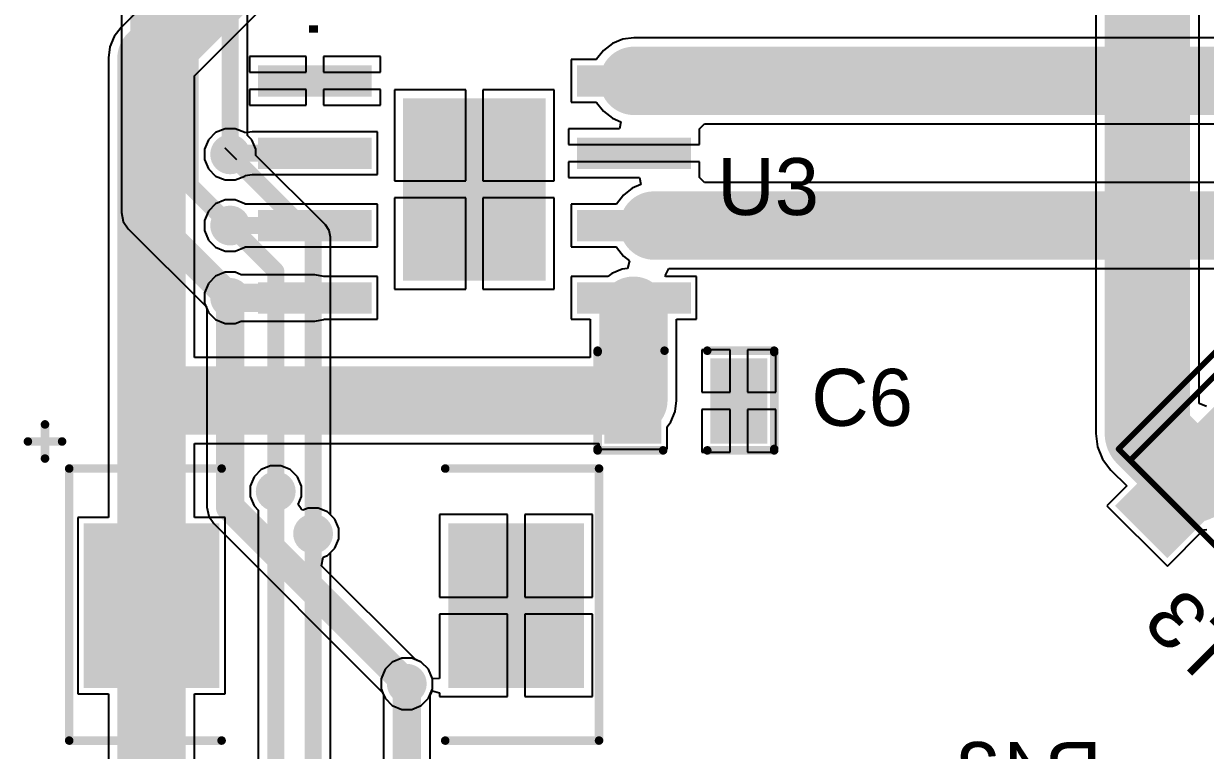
# Model space of a CAD drawing. Header units: millimetres. Extents: x 95 to 305, y 96 to 295.
# Drawn here: x 109.57 to 130.32, y 206.35 to 219.11 of the extents above; entities that cross this region are included whole.
import ezdxf

# ---------------------------------------------------------------- set-up
doc = ezdxf.new("R2010")
doc.units = ezdxf.units.MM
for name, color, linetype in [('BottomLayer', 5, 'Continuous'), ('BottomOverlay', 54, 'Continuous'), ('BottomPaste', 16, 'Continuous'), ('BottomSolder', 6, 'Continuous'), ('Mechanical1', 6, 'Continuous'), ('Mechanical15', 56, 'Continuous'), ('TopLayer', 1, 'Continuous'), ('TopOverlay', 2, 'Continuous'), ('TopPaste', 8, 'Continuous'), ('TopSolder', 216, 'Continuous'), ('ViaHoleLayer', 16, 'Continuous')]:
    doc.layers.add(name, color=color, linetype=linetype)
doc.styles.add('Arial', font='arial.ttf', dxfattribs={"height": 0.2})

# ---------------------------------------------------------------- blocks, each defined once
blk = doc.blocks.new('DPAK_B_52')
at = {"layer": 'BottomLayer'}
for points in [[(6.34379986, 3.215999409999999), (6.34379986, -3.284000290000001), (0.09379965999999941, -3.284000289999999), (0.09379966000000059, 3.215999410000001)], [(-2.03119736, 2.85600013), (-2.03119736, 1.65599999), (-4.53119744, 1.65599999), (-4.53119744, 2.85600013)], [(-2.0311999, -1.72400087), (-2.0311999, -2.92400101), (-4.531199979999999, -2.92400101), (-4.531199979999999, -1.72400087)]]:
    blk.add_hatch(color=5, dxfattribs=at).paths.add_polyline_path(points)
at = {"layer": 'BottomPaste'}
for points in [[(6.34379986, 3.215999409999999), (6.34379986, -3.284000290000001), (0.09379965999999941, -3.284000289999999), (0.09379966000000059, 3.215999410000001)], [(-2.03119736, 2.85600013), (-2.03119736, 1.65599999), (-4.53119744, 1.65599999), (-4.53119744, 2.85600013)], [(-2.0311999, -1.72400087), (-2.0311999, -2.92400101), (-4.531199979999999, -2.92400101), (-4.531199979999999, -1.72400087)]]:
    blk.add_hatch(color=16, dxfattribs=at).paths.add_polyline_path(points)
at = {"layer": 'BottomSolder'}
for points in [[(6.39379976, 3.265999309999999), (6.39379976, -3.33400019), (0.0437997599999994, -3.334000189999999), (0.04379976000000059, 3.26599931)], [(-1.98119746, 2.90600003), (-1.98119746, 1.60600009), (-4.58119734, 1.60600009), (-4.58119734, 2.90600003)], [(-1.9812, -1.67400097), (-1.9812, -2.97400091), (-4.58119988, -2.97400091), (-4.58119988, -1.67400097)]]:
    blk.add_hatch(color=6, dxfattribs=at).paths.add_polyline_path(points)
at = {"layer": 'Mechanical1'}
h = blk.add_hatch(color=6, dxfattribs=at)
edge = h.paths.add_edge_path()
edge.add_arc((-3.23120258, -2.93399972), 0.2499995, 0, 360)
at = {"layer": 'BottomOverlay', "const_width": 0.2499995}
for points in [[(-1.13119916, 3.26600058), (-1.13119916, -3.43399872)], [(-1.13119916, 3.26600058), (-0.33119822, 3.26600058)], [(-1.13119916, -3.43399872), (-0.33119822, -3.43399872)]]:
    blk.add_lwpolyline(points, dxfattribs=at)
at = {"layer": 'BottomOverlay'}
for points, const_width in [([(-1.1936984, 3.26600058, 1), (-1.06869992, 3.26600058, 1)], 0.12499848), ([(-1.1936984, 3.26600058, 1), (-1.06869992, 3.26600058, 1)], 0.12499848), ([(-0.39369746, 3.26600058, 1), (-0.26869898, 3.26600058, 1)], 0.12499848), ([(-1.1936984, -3.43399872, 1), (-1.06869992, -3.43399872, 1)], 0.12499848), ([(-1.1936984, -3.43399872, 1), (-1.06869992, -3.43399872, 1)], 0.12499848), ([(-0.39369746, -3.43399872, 1), (-0.26869898, -3.43399872, 1)], 0.12499848), ([(-3.15619892, -3.62400088, 1), (-3.40620096, -3.62400088, 1)], 0.2499995), ([(-3.468700199999999, -3.62400088, 1), (-3.34370172, -3.62400088, 1)], 0.12499848), ([(-3.21869816, -3.62400088, 1), (-3.09369968, -3.62400088, 1)], 0.12499848)]:
    blk.add_lwpolyline(points, format="xyb", close=True, dxfattribs=dict(at, const_width=const_width))
at = {"layer": 'Mechanical1', "const_width": 0.0999998}
for points in [[(-3.82915668, 3.28295), (-3.82915414, 3.28295254)], [(-3.82915668, 3.28295), (-3.82915668, -3.45093036)], [(-3.82915414, 3.28295254), (6.27086122, 3.28295254)], [(6.27086122, 3.28295254), (6.27086122, -3.45093036)], [(-3.82915668, -3.45093036), (6.27085868, -3.4509329)], [(6.27085868, -3.4509329), (6.27086122, -3.45093036)]]:
    blk.add_lwpolyline(points, dxfattribs=at)
at = {"layer": 'Mechanical1', "const_width": 0.0499999}
for points in [[(-3.85415536, 3.28295, 1), (-3.804157999999999, 3.28295, 1)], [(-3.85415536, 3.28295, 1), (-3.804157999999999, 3.28295, 1)], [(-3.854152819999999, 3.28295254, 1), (-3.80415546, 3.28295254, 1)], [(-3.854152819999999, 3.28295254, 1), (-3.80415546, 3.28295254, 1)], [(6.24586254, 3.28295254, 1), (6.295859899999999, 3.28295254, 1)], [(6.24586254, 3.28295254, 1), (6.295859899999999, 3.28295254, 1)], [(-3.85415536, -3.45093036, 1), (-3.804157999999999, -3.45093036, 1)], [(-3.85415536, -3.45093036, 1), (-3.804157999999999, -3.45093036, 1)], [(6.24586, -3.4509329, 1), (6.295857359999999, -3.4509329, 1)], [(6.24586, -3.4509329, 1), (6.295857359999999, -3.4509329, 1)], [(6.24586254, -3.45093036, 1), (6.295859899999999, -3.45093036, 1)], [(6.24586254, -3.45093036, 1), (6.295859899999999, -3.45093036, 1)]]:
    blk.add_lwpolyline(points, format="xyb", close=True, dxfattribs=at)
at = {"layer": 'Mechanical15', "const_width": 0.0999998}
for points in [[(-3.83119884, 3.56599744), (6.268798739999999, 3.56599998)], [(-3.83119884, 3.56599744), (-3.83119884, -3.63400086)], [(6.268798739999999, 3.56599998), (6.26880128, -3.63400086)], [(-0.03119882, 0.46599856), (-0.03119882, -0.53399944)], [(-0.5311978199999999, -0.03400043999999999), (0.46880272, -0.03400043999999999)], [(-3.83119884, -3.63400086), (6.26880128, -3.63400086)]]:
    blk.add_lwpolyline(points, dxfattribs=at)
at = {"layer": 'Mechanical15', "const_width": 0.0499999}
for points in [[(-3.85619752, 3.56599744, 1), (-3.806200159999999, 3.56599744, 1)], [(-3.85619752, 3.56599744, 1), (-3.806200159999999, 3.56599744, 1)], [(6.24380006, 3.56599998, 1), (6.29379742, 3.56599998, 1)], [(6.24380006, 3.56599998, 1), (6.29379742, 3.56599998, 1)], [(-0.0561975, 0.46599856, 1), (-0.00620014, 0.46599856, 1)], [(-0.5561965, -0.03400043999999999, 1), (-0.50619914, -0.03400043999999999, 1)], [(0.44380404, -0.03400043999999999, 1), (0.4938013999999999, -0.03400043999999999, 1)], [(-0.0561975, -0.53399944, 1), (-0.00620014, -0.53399944, 1)], [(-3.85619752, -3.63400086, 1), (-3.806200159999999, -3.63400086, 1)], [(-3.85619752, -3.63400086, 1), (-3.806200159999999, -3.63400086, 1)], [(6.2438026, -3.63400086, 1), (6.293799959999999, -3.63400086, 1)], [(6.2438026, -3.63400086, 1), (6.293799959999999, -3.63400086, 1)]]:
    blk.add_lwpolyline(points, format="xyb", close=True, dxfattribs=at)
blk = doc.blocks.new('HSOP_8_64')
at = {"layer": 'TopLayer'}
for points in [[(-2.12159977, 3.799798089999999), (-1.67160067, 3.799798089999999), (-1.67160067, 1.89979935), (-2.12159977, 1.89979935)], [(-0.85159723, 3.799798089999999), (-0.40159813, 3.799798089999999), (-0.40159813, 1.89979935), (-0.85159723, 1.89979935)], [(0.41840023, 3.799798089999999), (0.86839933, 3.799798089999999), (0.86839933, 1.89979935), (0.41840023, 1.89979935)], [(1.68840023, 3.799798089999999), (2.13839933, 3.799798089999999), (2.13839933, 1.89979935), (1.68840023, 1.89979935)], [(-1.54159966, 1.24979938), (1.55839922, 1.24979938), (1.55839922, -1.1502009), (-1.54159966, -1.1502009)], [(-2.12159977, -1.80020087), (-1.67160067, -1.80020087), (-1.67160067, -3.70019961), (-2.12159977, -3.70019961)], [(-0.85159723, -1.80020341), (-0.40159813, -1.80020341), (-0.40159813, -3.70020215), (-0.85159723, -3.70020215)], [(0.41840023, -1.80020087), (0.86839933, -1.80020087), (0.86839933, -3.70019961), (0.41840023, -3.70019961)], [(1.68840023, -1.80020087), (2.13839933, -1.80020087), (2.13839933, -3.70019961), (1.68840023, -3.70019961)]]:
    blk.add_hatch(color=1, dxfattribs=at).paths.add_polyline_path(points)
at = {"layer": 'TopPaste'}
for points in [[(-2.12159977, 3.799798089999999), (-1.67160067, 3.799798089999999), (-1.67160067, 1.89979935), (-2.12159977, 1.89979935)], [(-0.85159723, 3.799798089999999), (-0.40159813, 3.799798089999999), (-0.40159813, 1.89979935), (-0.85159723, 1.89979935)], [(0.41840023, 3.799798089999999), (0.86839933, 3.799798089999999), (0.86839933, 1.89979935), (0.41840023, 1.89979935)], [(1.68840023, 3.799798089999999), (2.13839933, 3.799798089999999), (2.13839933, 1.89979935), (1.68840023, 1.89979935)], [(-1.54159966, 1.24979938), (1.55839922, 1.24979938), (1.55839922, -1.1502009), (-1.54159966, -1.1502009)], [(-2.12159977, -1.80020087), (-1.67160067, -1.80020087), (-1.67160067, -3.70019961), (-2.12159977, -3.70019961)], [(-0.85159723, -1.80020341), (-0.40159813, -1.80020341), (-0.40159813, -3.70020215), (-0.85159723, -3.70020215)], [(0.41840023, -1.80020087), (0.86839933, -1.80020087), (0.86839933, -3.70019961), (0.41840023, -3.70019961)], [(1.68840023, -1.80020087), (2.13839933, -1.80020087), (2.13839933, -3.70019961), (1.68840023, -3.70019961)]]:
    blk.add_hatch(color=8, dxfattribs=at).paths.add_polyline_path(points)
at = {"layer": 'TopSolder'}
for points in [[(-2.17159967, 3.84979799), (-1.62160077, 3.84979799), (-1.62160077, 1.84979945), (-2.17159967, 1.84979945)], [(-0.9015971299999999, 3.84979799), (-0.35159823, 3.84979799), (-0.35159823, 1.84979945), (-0.9015971299999999, 1.84979945)], [(0.36840033, 3.84979799), (0.91839923, 3.84979799), (0.91839923, 1.84979945), (0.36840033, 1.84979945)], [(1.63840033, 3.84979799), (2.18839923, 3.84979799), (2.18839923, 1.84979945), (1.63840033, 1.84979945)], [(-1.59159956, 1.29979928), (1.60839912, 1.29979928), (1.60839912, -1.2002008), (-1.59159956, -1.2002008)], [(-2.17159967, -1.75020097), (-1.62160077, -1.75020097), (-1.62160077, -3.750199509999999), (-2.17159967, -3.750199509999999)], [(-0.9015971299999999, -1.75020351), (-0.35159823, -1.75020351), (-0.35159823, -3.75020205), (-0.9015971299999999, -3.75020205)], [(0.36840033, -1.75020097), (0.91839923, -1.75020097), (0.91839923, -3.750199509999999), (0.36840033, -3.750199509999999)], [(1.63840033, -1.75020097), (2.18839923, -1.75020097), (2.18839923, -3.750199509999999), (1.63840033, -3.750199509999999)]]:
    blk.add_hatch(color=216, dxfattribs=at).paths.add_polyline_path(points)
at = {"layer": 'TopOverlay'}
blk.add_text('.', height=1.00000054, dxfattribs=at).set_placement((-2.9915993, -2.85020004))
blk = doc.blocks.new('CAP0805_191')
at = {"layer": 'TopLayer'}
for points in [[(-1.37900029, 0.70449948), (-0.47899955, 0.70449948), (-0.47899955, -0.69250052), (-1.37900029, -0.69250052)], [(0.48100107, 0.70449948), (1.38100181, 0.70449948), (1.38100181, -0.69250052), (0.48100107, -0.69250052)]]:
    blk.add_hatch(color=1, dxfattribs=at).paths.add_polyline_path(points)
at = {"layer": 'TopPaste'}
for points in [[(-1.37900029, 0.70449948), (-0.47899955, 0.70449948), (-0.47899955, -0.69250052), (-1.37900029, -0.69250052)], [(0.48100107, 0.70449948), (1.38100181, 0.70449948), (1.38100181, -0.69250052), (0.48100107, -0.69250052)]]:
    blk.add_hatch(color=8, dxfattribs=at).paths.add_polyline_path(points)
at = {"layer": 'TopSolder'}
for points in [[(-1.42900019, 0.7544993799999999), (-0.42899965, 0.7544993799999999), (-0.42899965, -0.7425004199999999), (-1.42900019, -0.7425004199999999)], [(0.4310011699999999, 0.7544993799999999), (1.43100171, 0.7544993799999999), (1.43100171, -0.7425004199999999), (0.4310011699999999, -0.7425004199999999)]]:
    blk.add_hatch(color=216, dxfattribs=at).paths.add_polyline_path(points)
at = {"layer": 'TopOverlay', "const_width": 0.1499997}
for points in [[(-0.37500052, 0.8750020599999999), (-1.55000198, 0.8750020599999999)], [(-1.54999944, 0.8499983), (-1.54999944, -0.8499983)], [(1.54999944, 0.87499952), (0.3999992, 0.87499952)], [(1.54999944, 0.8499983), (1.54999944, -0.85000338)], [(-0.37500052, -0.8750020599999999), (-1.55000198, -0.8750020599999999)], [(1.54999944, -0.8750045999999999), (0.37500052, -0.8750045999999999)]]:
    blk.add_lwpolyline(points, dxfattribs=at)
at = {"layer": 'TopOverlay', "const_width": 0.07499858}
for points in [[(-1.58750254, 0.8750020599999999, 1), (-1.51250142, 0.8750020599999999, 1)], [(-1.5875, 0.8499983, 1), (-1.51249888, 0.8499983, 1)], [(-0.41250108, 0.8750020599999999, 1), (-0.33749996, 0.8750020599999999, 1)], [(0.36249864, 0.87499952, 1), (0.43749976, 0.87499952, 1)], [(1.51249888, 0.87499952, 1), (1.5875, 0.87499952, 1)], [(1.51249888, 0.8499983, 1), (1.5875, 0.8499983, 1)], [(-1.58750254, -0.8750020599999999, 1), (-1.51250142, -0.8750020599999999, 1)], [(-1.5875, -0.8499983, 1), (-1.51249888, -0.8499983, 1)], [(-0.41250108, -0.8750020599999999, 1), (-0.33749996, -0.8750020599999999, 1)], [(0.33749996, -0.8750045999999999, 1), (0.41250108, -0.8750045999999999, 1)], [(1.51249888, -0.85000338, 1), (1.5875, -0.85000338, 1)], [(1.51249888, -0.8750045999999999, 1), (1.5875, -0.8750045999999999, 1)]]:
    blk.add_lwpolyline(points, format="xyb", close=True, dxfattribs=at)
blk = doc.blocks.new('CAP_TANT_D_193')
at = {"layer": 'TopLayer'}
for points in [[(-4.323199379999999, 1.39079732), (-2.03719938, 1.39079732), (-2.03719938, -1.40320268), (-4.323199379999999, -1.40320268)], [(2.07680306, 1.39079732), (4.36280306, 1.39079732), (4.36280306, -1.40320268), (2.07680306, -1.40320268)]]:
    blk.add_hatch(color=1, dxfattribs=at).paths.add_polyline_path(points)
at = {"layer": 'TopPaste'}
for points in [[(-4.323199379999999, 1.39079732), (-2.03719938, 1.39079732), (-2.03719938, -1.40320268), (-4.323199379999999, -1.40320268)], [(2.07680306, 1.39079732), (4.36280306, 1.39079732), (4.36280306, -1.40320268), (2.07680306, -1.40320268)]]:
    blk.add_hatch(color=8, dxfattribs=at).paths.add_polyline_path(points)
at = {"layer": 'TopSolder'}
for points in [[(-4.37319928, 1.44079722), (-1.98719948, 1.44079722), (-1.98719948, -1.45320258), (-4.37319928, -1.45320258)], [(2.02680316, 1.44079722), (4.41280296, 1.44079722), (4.41280296, -1.45320258), (2.02680316, -1.45320258)]]:
    blk.add_hatch(color=216, dxfattribs=at).paths.add_polyline_path(points)
at = {"layer": 'TopOverlay', "const_width": 0.1499997}
for points in [[(-5.050000059999999, 2.5750012), (-5.050000059999999, 3.17500254)], [(-5.350002, 2.8750006), (-4.75000066, 2.87500314)], [(-4.625007259999999, -2.37499906), (-4.625007259999999, 2.40000028)], [(-4.625007259999999, 2.40000028), (-1.94999864, 2.40000028)], [(1.97499986, 2.40000028), (4.67500462, 2.40000028)], [(4.67500462, -2.37499906), (4.67500462, 2.40000028)], [(-4.625007259999999, -2.37499906), (-1.94999864, -2.37499906)], [(1.97499986, -2.37499906), (4.67500462, -2.37499906)]]:
    blk.add_lwpolyline(points, dxfattribs=at)
at = {"layer": 'TopOverlay', "const_width": 0.07499858}
for points in [[(-5.08750062, 3.17500254, 1), (-5.0124995, 3.17500254, 1)], [(-5.38750256, 2.8750006, 1), (-5.312501439999999, 2.8750006, 1)], [(-4.787501219999999, 2.87500314, 1), (-4.7125001, 2.87500314, 1)], [(-5.08750062, 2.5750012, 1), (-5.0124995, 2.5750012, 1)], [(-4.66250782, 2.40000028, 1), (-4.5875067, 2.40000028, 1)], [(-4.66250782, 2.40000028, 1), (-4.5875067, 2.40000028, 1)], [(-1.9874992, 2.40000028, 1), (-1.91249808, 2.40000028, 1)], [(1.9374993, 2.40000028, 1), (2.01250042, 2.40000028, 1)], [(4.637504059999999, 2.40000028, 1), (4.71250518, 2.40000028, 1)], [(4.637504059999999, 2.40000028, 1), (4.71250518, 2.40000028, 1)], [(-4.66250782, -2.37499906, 1), (-4.5875067, -2.37499906, 1)], [(-4.66250782, -2.37499906, 1), (-4.5875067, -2.37499906, 1)], [(-1.9874992, -2.37499906, 1), (-1.91249808, -2.37499906, 1)], [(1.9374993, -2.37499906, 1), (2.01250042, -2.37499906, 1)], [(4.637504059999999, -2.37499906, 1), (4.71250518, -2.37499906, 1)], [(4.637504059999999, -2.37499906, 1), (4.71250518, -2.37499906, 1)]]:
    blk.add_lwpolyline(points, format="xyb", close=True, dxfattribs=at)

msp = doc.modelspace()

# ---------------------------------------------------------------- hatches: boundary and pattern name
at = {"layer": 'BottomLayer'}
h = msp.add_hatch(color=5, dxfattribs=at)
edge = h.paths.add_edge_path()
edge.add_arc((113.19999966, 216.81540076), 0.2999994, 0, 360)
h = msp.add_hatch(color=5, dxfattribs=at)
edge = h.paths.add_edge_path()
edge.add_arc((113.19999966, 215.56560392), 0.2999994, 0, 360)
h = msp.add_hatch(color=5, dxfattribs=at)
edge = h.paths.add_edge_path()
edge.add_arc((113.19999966, 214.29560392), 0.2999994, 0, 360)
h = msp.add_hatch(color=5, dxfattribs=at)
edge = h.paths.add_edge_path()
edge.add_arc((114.0000006, 210.89999984), 0.2999994, 0, 360)
h = msp.add_hatch(color=5, dxfattribs=at)
edge = h.paths.add_edge_path()
edge.add_arc((114.6560953, 210.15609734), 0.2999994, 0, 360)
h = msp.add_hatch(color=5, dxfattribs=at)
edge = h.paths.add_edge_path()
edge.add_arc((116.30000108, 207.52224688), 0.2999994, 0, 360)
at = {"layer": 'BottomSolder'}
h = msp.add_hatch(color=6, dxfattribs=at)
edge = h.paths.add_edge_path()
edge.add_arc((113.19999966, 216.81540076), 0.3499993, 0, 360)
h = msp.add_hatch(color=6, dxfattribs=at)
edge = h.paths.add_edge_path()
edge.add_arc((113.19999966, 215.56560392), 0.3499993, 0, 360)
h = msp.add_hatch(color=6, dxfattribs=at)
edge = h.paths.add_edge_path()
edge.add_arc((113.19999966, 214.29560392), 0.3499993, 0, 360)
h = msp.add_hatch(color=6, dxfattribs=at)
edge = h.paths.add_edge_path()
edge.add_arc((114.0000006, 210.89999984), 0.3499993, 0, 360)
h = msp.add_hatch(color=6, dxfattribs=at)
edge = h.paths.add_edge_path()
edge.add_arc((114.6560953, 210.15609734), 0.3499993, 0, 360)
h = msp.add_hatch(color=6, dxfattribs=at)
edge = h.paths.add_edge_path()
edge.add_arc((116.30000108, 207.52224688), 0.3499993, 0, 360)
at = {"layer": 'TopLayer'}
h = msp.add_hatch(color=1, dxfattribs=at)
edge = h.paths.add_edge_path()
edge.add_arc((113.19999966, 216.81540076), 0.2999994, 0, 360)
h = msp.add_hatch(color=1, dxfattribs=at)
edge = h.paths.add_edge_path()
edge.add_arc((113.19999966, 215.56560392), 0.2999994, 0, 360)
h = msp.add_hatch(color=1, dxfattribs=at)
edge = h.paths.add_edge_path()
edge.add_arc((113.19999966, 214.29560392), 0.2999994, 0, 360)
h = msp.add_hatch(color=1, dxfattribs=at)
edge = h.paths.add_edge_path()
edge.add_arc((114.0000006, 210.89999984), 0.2999994, 0, 360)
h = msp.add_hatch(color=1, dxfattribs=at)
edge = h.paths.add_edge_path()
edge.add_arc((114.6560953, 210.15609734), 0.2999994, 0, 360)
h = msp.add_hatch(color=1, dxfattribs=at)
edge = h.paths.add_edge_path()
edge.add_arc((116.30000108, 207.52224688), 0.2999994, 0, 360)
at = {"layer": 'TopSolder'}
h = msp.add_hatch(color=216, dxfattribs=at)
edge = h.paths.add_edge_path()
edge.add_arc((113.19999966, 216.81540076), 0.3499993, 0, 360)
h = msp.add_hatch(color=216, dxfattribs=at)
edge = h.paths.add_edge_path()
edge.add_arc((113.19999966, 215.56560392), 0.3499993, 0, 360)
h = msp.add_hatch(color=216, dxfattribs=at)
edge = h.paths.add_edge_path()
edge.add_arc((113.19999966, 214.29560392), 0.3499993, 0, 360)
h = msp.add_hatch(color=216, dxfattribs=at)
edge = h.paths.add_edge_path()
edge.add_arc((114.0000006, 210.89999984), 0.3499993, 0, 360)
h = msp.add_hatch(color=216, dxfattribs=at)
edge = h.paths.add_edge_path()
edge.add_arc((114.6560953, 210.15609734), 0.3499993, 0, 360)
h = msp.add_hatch(color=216, dxfattribs=at)
edge = h.paths.add_edge_path()
edge.add_arc((116.30000108, 207.52224688), 0.3499993, 0, 360)
at = {"layer": 'ViaHoleLayer'}
h = msp.add_hatch(color=16, dxfattribs=at)
edge = h.paths.add_edge_path()
edge.add_arc((113.19999966, 216.81540076), 0.1499997, 0, 360)
h = msp.add_hatch(color=16, dxfattribs=at)
edge = h.paths.add_edge_path()
edge.add_arc((113.19999966, 215.56560392), 0.1499997, 0, 360)
h = msp.add_hatch(color=16, dxfattribs=at)
edge = h.paths.add_edge_path()
edge.add_arc((113.19999966, 214.29560392), 0.1499997, 0, 360)
h = msp.add_hatch(color=16, dxfattribs=at)
edge = h.paths.add_edge_path()
edge.add_arc((114.0000006, 210.89999984), 0.1499997, 0, 360)
h = msp.add_hatch(color=16, dxfattribs=at)
edge = h.paths.add_edge_path()
edge.add_arc((114.6560953, 210.15609734), 0.1499997, 0, 360)
h = msp.add_hatch(color=16, dxfattribs=at)
edge = h.paths.add_edge_path()
edge.add_arc((116.30000108, 207.52224688), 0.1499997, 0, 360)

# ---------------------------------------------------------------- linework, layer by layer
at = {"layer": 'BottomLayer'}
for p, q in [((128.3922375, 229.39729584), (128.3922375, 211.91585506)), ((130.20776346, 212.4444316), (130.20776346, 229.39729584)), ((113.50587662, 217.14591826), (113.50587662, 221.97330002)), ((111.29216502, 221.40869866), (111.29216502, 215.79561616)), ((113.58148988, 217.070305), (113.50587662, 217.14591826)), ((113.64999876, 216.90491036), (113.58148988, 217.070305)), ((113.64999876, 216.7979789), (113.64999876, 216.90491036)), ((114.8723763, 215.57559882), (113.64999876, 216.7979789)), ((111.29216502, 215.79561616), (111.29216248, 215.79560346)), ((111.29216248, 215.79560346), (111.3232089, 215.63953062)), ((111.3232089, 215.63953062), (111.41161614, 215.50721948)), ((114.87238392, 215.57559374), (114.8723763, 215.57559882)), ((114.93868808, 215.47635848), (114.87238392, 215.57559374)), ((111.41161614, 215.50721948), (112.77634544, 214.14249272)), ((114.9619748, 215.35930512), (114.93868808, 215.47635848)), ((114.96197226, 215.35929242), (114.9619748, 215.35930512)), ((114.96197226, 210.48661484), (114.96197226, 215.35929242)), ((112.77634544, 214.14249272), (112.79216456, 214.10430128)), ((112.79216456, 214.10430128), (112.79216456, 210.622261)), ((130.33476346, 212.39182566), (130.20776346, 212.4444316)), ((128.3922375, 211.91585506), (128.42316708, 211.68091014)), ((128.42316708, 211.68091014), (128.51385524, 211.4619723)), ((128.51385524, 211.4619723), (128.65811454, 211.27396912)), ((128.65811454, 211.27396912), (128.937512, 210.9945742)), ((128.937512, 210.9945742), (128.58944564, 210.64650784)), ((112.79216456, 210.622261), (112.79216202, 210.6222483)), ((112.79216202, 210.6222483), (112.82320844, 210.46617546)), ((128.58944564, 210.64650784), (129.65010392, 209.58584956)), ((112.82320844, 210.46617546), (112.91161568, 210.33386432)), ((112.91161568, 210.33386432), (115.87634686, 207.36913568)), ((115.03758552, 210.41100158), (114.96197226, 210.48661484)), ((115.1060944, 210.24560694), (115.03758552, 210.41100158)), ((115.1060944, 210.06658774), (115.1060944, 210.24560694)), ((129.65010392, 209.58584956), (130.28580242, 210.22154806)), ((130.28580242, 210.22154806), (130.344672, 210.22930014)), ((115.03758552, 209.9011931), (115.1060944, 210.06658774)), ((114.80555144, 209.59346448), (114.83535072, 209.74327114)), ((114.83535072, 209.74327114), (114.91099954, 209.77460712)), ((114.91099954, 209.77460712), (115.03758552, 209.9011931)), ((116.45311228, 207.9459011), (114.80555144, 209.59346448)), ((116.55490532, 207.9037371), (116.45311228, 207.9459011)), ((116.6814913, 207.77715112), (116.55490532, 207.9037371)), ((116.75000018, 207.61175648), (116.6814913, 207.77715112)), ((116.6814913, 207.26734264), (116.75000018, 207.43273728)), ((116.75000018, 207.43273728), (116.75000018, 207.61175648)), ((115.87634686, 207.36913568), (115.91851086, 207.26734264)), ((115.91851086, 207.26734264), (116.04509684, 207.14075666)), ((116.55490532, 207.14075666), (116.6814913, 207.26734264)), ((116.04509684, 207.14075666), (116.21049148, 207.07224778)), ((116.21049148, 207.07224778), (116.38951068, 207.07224778)), ((116.38951068, 207.07224778), (116.55490532, 207.14075666))]:
    msp.add_line(p, q, dxfattribs=at)
for points, const_width in [([(129.30000048, 211.91585506), (129.30000048, 229.8797028)], 1.49999954), ([(112.50000106, 216.26560252), (112.50000106, 222.44379946)], 0.2999994), ([(113.19999966, 216.81540076), (113.19999966, 222.1000003)], 0.2999994), ([(111.70000012, 215.79560346), (111.70000012, 221.6000013)], 0.499999), ([(113.19999966, 216.81540076), (114.6560953, 215.35930512)], 0.2999994), ([(112.50000106, 216.26560252), (113.19999966, 215.56560392)], 0.2999994), ([(111.70000012, 215.79560346), (113.19999966, 214.29560392)], 0.499999), ([(113.19999966, 215.56560392), (114.0000006, 214.76560298)], 0.2999994), ([(114.6560953, 210.15609734), (114.6560953, 215.35930512)], 0.2999994), ([(114.0000006, 210.89999984), (114.0000006, 214.76560298)], 0.2999994), ([(113.19999966, 210.6222483), (113.19999966, 214.26854276)], 0.499999), ([(129.30000048, 211.91585506), (130.10972454, 211.106131)], 1.49999954), ([(130.10972454, 211.106131), (130.56934262, 211.56574908)], 0.2999994), ([(113.19999966, 210.6222483), (116.30000108, 207.52224688)], 0.499999)]:
    msp.add_lwpolyline(points, dxfattribs=dict(at, const_width=const_width))
for points, const_width in [([(113.12500108, 216.81540076, 1), (113.27499824, 216.81540076, 1)], 0.1499997), ([(113.12500108, 216.81540076, 1), (113.27499824, 216.81540076, 1)], 0.1499997), ([(112.42500248, 216.26560252, 1), (112.57499964, 216.26560252, 1)], 0.1499997), ([(112.42500248, 216.26560252, 1), (112.57499964, 216.26560252, 1)], 0.1499997), ([(111.57500164, 215.79560346, 1), (111.8249986, 215.79560346, 1)], 0.2499995), ([(111.57500164, 215.79560346, 1), (111.8249986, 215.79560346, 1)], 0.2499995), ([(113.12500108, 215.56560392, 1), (113.27499824, 215.56560392, 1)], 0.1499997), ([(113.12500108, 215.56560392, 1), (113.27499824, 215.56560392, 1)], 0.1499997), ([(114.58109672, 215.35930512, 1), (114.73109388, 215.35930512, 1)], 0.1499997), ([(114.58109672, 215.35930512, 1), (114.73109388, 215.35930512, 1)], 0.1499997), ([(113.92500202, 214.76560298, 1), (114.07499918, 214.76560298, 1)], 0.1499997), ([(113.92500202, 214.76560298, 1), (114.07499918, 214.76560298, 1)], 0.1499997), ([(113.07500118, 214.29560392, 1), (113.32499814, 214.29560392, 1)], 0.2499995), ([(113.07500118, 214.26854276, 1), (113.32499814, 214.26854276, 1)], 0.2499995), ([(128.92499996, 211.91585506, 1), (129.675001, 211.91585506, 1)], 0.7499985), ([(128.92499996, 211.91585506, 1), (129.675001, 211.91585506, 1)], 0.7499985), ([(129.73472402, 211.106131, 1), (130.48472506, 211.106131, 1)], 0.7499985), ([(130.03472596, 211.106131, 1), (130.18472312, 211.106131, 1)], 0.1499997), ([(113.92500202, 210.89999984, 1), (114.07499918, 210.89999984, 1)], 0.1499997), ([(113.07500118, 210.6222483, 1), (113.32499814, 210.6222483, 1)], 0.2499995), ([(113.07500118, 210.6222483, 1), (113.32499814, 210.6222483, 1)], 0.2499995), ([(114.58109672, 210.15609734, 1), (114.73109388, 210.15609734, 1)], 0.1499997), ([(116.1750026, 207.52224688, 1), (116.42499956, 207.52224688, 1)], 0.2499995)]:
    msp.add_lwpolyline(points, format="xyb", close=True, dxfattribs=dict(at, const_width=const_width))
at = {"layer": 'TopLayer'}
for p, q in [((112.86359444, 220.62140788), (111.28489554, 219.04270898)), ((112.57627218, 218.19446074), (113.71184268, 219.33003124)), ((111.28489554, 219.04270898), (111.16467988, 218.88603924)), ((111.16467988, 218.88603924), (111.08910726, 218.70359104)), ((120.0907936, 218.83629842), (119.9083454, 218.7607258)), ((120.28658188, 218.86207434), (120.0907936, 218.83629842)), ((131.29226218, 218.86207434), (120.28658188, 218.86207434)), ((111.08910726, 218.70359104), (111.06333134, 218.50780276)), ((119.75167566, 218.64051014), (119.63146, 218.4838404)), ((119.9083454, 218.7607258), (119.75167566, 218.64051014)), ((111.06333134, 218.50780276), (111.06333134, 212.4939997)), ((114.53657814, 218.5306018), (113.53658522, 218.5306018)), ((113.53658522, 218.5306018), (113.53658522, 218.25561886)), ((114.53657814, 218.25561886), (114.53657814, 218.5306018)), ((115.83658062, 218.5306018), (114.83657754, 218.5306018)), ((114.83657754, 218.5306018), (114.83657754, 218.25561886)), ((115.83658062, 218.25561886), (115.83658062, 218.5306018)), ((119.63011888, 218.4806019), (119.18658408, 218.4806019)), ((119.18658408, 218.4806019), (119.18658408, 217.73060594)), ((119.63146, 218.4838404), (119.63011888, 218.4806019)), ((113.53658522, 218.25561886), (114.53657814, 218.25561886)), ((114.83657754, 218.25561886), (115.83658062, 218.25561886)), ((112.57627218, 213.25047012), (112.57627218, 218.19446074)), ((114.53657814, 217.95561946), (113.53658522, 217.95561946)), ((113.53658522, 217.95561946), (113.53658522, 217.68060604)), ((114.53657814, 217.68060604), (114.53657814, 217.95561946)), ((115.83658062, 217.95561946), (114.83657754, 217.95561946)), ((114.83657754, 217.95561946), (114.83657754, 217.68060604)), ((115.83658062, 217.68060604), (115.83658062, 217.95561946)), ((117.33657254, 217.95060296), (116.08658266, 217.95060296)), ((116.08658266, 217.95060296), (116.08658266, 216.35061378)), ((117.33657254, 216.35061378), (117.33657254, 217.95060296)), ((118.88658214, 217.95060296), (117.63657194, 217.95060296)), ((117.63657194, 217.95060296), (117.63657194, 216.35061378)), ((118.88658214, 216.35061378), (118.88658214, 217.95060296)), ((113.53658522, 217.68060604), (114.53657814, 217.68060604)), ((114.83657754, 217.68060604), (115.83658062, 217.68060604)), ((119.18658408, 217.73060594), (119.63011888, 217.73060594)), ((119.63011888, 217.73060594), (119.63146, 217.72736744)), ((119.63146, 217.72736744), (119.75167566, 217.5706977)), ((119.75167566, 217.5706977), (119.9083454, 217.45048204)), ((119.9083454, 217.45048204), (120.06015612, 217.38759926)), ((120.06015612, 217.38759926), (120.03489328, 217.26059926)), ((112.94509542, 217.19689098), (112.81850944, 217.070305)), ((113.11049006, 217.26539986), (112.94509542, 217.19689098)), ((113.28950926, 217.26539986), (113.11049006, 217.26539986)), ((113.4549039, 217.19689098), (113.28950926, 217.26539986)), ((113.45958258, 217.1922123), (113.4549039, 217.19689098)), ((113.58658512, 217.2106019), (113.45958258, 217.1922123)), ((113.58658512, 217.21059936), (113.58658512, 217.2106019)), ((115.78657818, 217.21059936), (113.58658512, 217.21059936)), ((115.78657818, 216.4606034), (115.78657818, 217.21059936)), ((120.03489328, 217.26059926), (119.13658418, 217.26059926)), ((119.13658418, 217.26059926), (119.13658418, 216.98558838)), ((121.43657958, 217.22213096), (121.43658212, 217.26059926)), ((121.43657958, 216.98558838), (121.43657958, 217.22213096)), ((121.43658212, 217.26059926), (121.5269096, 217.3491335)), ((121.5269096, 217.3491335), (131.6056042, 217.3491335)), ((112.81850944, 217.070305), (112.75000056, 216.90491036)), ((119.13658418, 216.98558838), (120.28658442, 216.98558838)), ((120.28658442, 216.98558838), (121.43657958, 216.98558838)), ((112.75000056, 216.90491036), (112.75000056, 216.72589116)), ((112.75000056, 216.72589116), (112.81850944, 216.56049652)), ((112.81850944, 216.56049652), (112.94509542, 216.43391054)), ((120.28658442, 216.68558898), (119.13658418, 216.68558898)), ((119.13658418, 216.68558898), (119.13658418, 216.4106035)), ((121.43657958, 216.68558898), (120.28658442, 216.68558898)), ((121.43657958, 216.44907688), (121.43657958, 216.68558898)), ((112.94509542, 216.43391054), (113.11049006, 216.36540166)), ((113.11049006, 216.36540166), (113.28950926, 216.36540166)), ((113.28950926, 216.36540166), (113.4549039, 216.43391054)), ((113.4549039, 216.43391054), (113.4660291, 216.44503574)), ((113.4660291, 216.44503574), (113.58658512, 216.46060086)), ((113.58658512, 216.46060086), (113.58658512, 216.4606034)), ((113.58658512, 216.4606034), (115.78657818, 216.4606034)), ((116.08658266, 216.35061378), (117.33657254, 216.35061378)), ((117.63657194, 216.35061378), (118.88658214, 216.35061378)), ((119.13658418, 216.4106035), (120.38488242, 216.4106035)), ((120.38488242, 216.4106035), (120.41014272, 216.2836035)), ((121.43658212, 216.4106035), (121.43657958, 216.44907688)), ((121.52691214, 216.32207434), (121.43658212, 216.4106035)), ((120.25834724, 216.2207258), (120.10167496, 216.10051014)), ((120.41014272, 216.2836035), (120.25834724, 216.2207258)), ((131.85226106, 216.32207434), (121.52691214, 216.32207434)), ((112.94509542, 215.94709414), (112.81850944, 215.82050816)), ((113.11049006, 216.01560302), (112.94509542, 215.94709414)), ((113.28950926, 216.01560302), (113.11049006, 216.01560302)), ((113.4549039, 215.94709414), (113.28950926, 216.01560302)), ((113.46011344, 215.9418846), (113.4549039, 215.94709414)), ((113.58658766, 215.94060444), (113.46011344, 215.9418846)), ((113.58658766, 215.9406019), (113.58658766, 215.94060444)), ((115.78658072, 215.9406019), (113.58658766, 215.9406019)), ((115.78658072, 215.19060594), (115.78658072, 215.9406019)), ((117.33657254, 216.05061438), (116.08658266, 216.05061438)), ((116.08658266, 216.05061438), (116.08658266, 214.45060488)), ((117.33657254, 214.45060488), (117.33657254, 216.05061438)), ((118.88658214, 216.05061438), (117.63657194, 216.05061438)), ((117.63657194, 216.05061438), (117.63657194, 214.45060488)), ((118.88658214, 214.45060488), (118.88658214, 216.05061438)), ((119.98011818, 215.9406019), (119.18658408, 215.9406019)), ((119.18658408, 215.9406019), (119.18658408, 215.19060594)), ((119.9814593, 215.9438404), (119.98011818, 215.9406019)), ((120.10167496, 216.10051014), (119.9814593, 215.9438404)), ((112.81850944, 215.82050816), (112.75000056, 215.65511352)), ((112.75000056, 215.65511352), (112.75000056, 215.47609432)), ((112.75000056, 215.47609432), (112.81850944, 215.31069968)), ((112.81850944, 215.31069968), (112.94509542, 215.1841137)), ((112.94509542, 215.1841137), (113.11049006, 215.11560482)), ((113.11049006, 215.11560482), (113.28950926, 215.11560482)), ((113.28950926, 215.11560482), (113.4549039, 215.1841137)), ((113.4549039, 215.1841137), (113.46011344, 215.18932324)), ((113.46011344, 215.18932324), (113.58658766, 215.1906034)), ((113.58658766, 215.1906034), (113.58658766, 215.19060594)), ((113.58658766, 215.19060594), (115.78658072, 215.19060594)), ((119.18658408, 215.19060594), (119.98011818, 215.19060594)), ((119.98011818, 215.19060594), (119.9814593, 215.18736744)), ((119.9814593, 215.18736744), (120.10167496, 215.0306977)), ((120.10167496, 215.0306977), (120.211469, 214.94645098)), ((120.211469, 214.94645098), (120.17589122, 214.81367248)), ((113.11049006, 214.74560302), (112.94509542, 214.67709414)), ((113.28950926, 214.74560302), (113.11049006, 214.74560302)), ((113.3913023, 214.70343902), (113.28950926, 214.74560302)), ((114.68658292, 214.70343902), (113.3913023, 214.70343902)), ((114.84265576, 214.67239514), (114.68658292, 214.70343902)), ((119.89945794, 214.72572498), (119.82761912, 214.6706019)), ((120.0819036, 214.8012976), (119.89945794, 214.72572498)), ((120.17589122, 214.81367248), (120.0819036, 214.8012976)), ((120.83468086, 214.6821335), (120.89991568, 214.8091335)), ((120.89991568, 214.8091335), (132.16560308, 214.8091335)), ((112.81850944, 214.55050816), (112.75000056, 214.38511352)), ((112.94509542, 214.67709414), (112.81850944, 214.55050816)), ((114.84534054, 214.6706019), (114.84265576, 214.67239514)), ((115.78658072, 214.6706019), (114.84534054, 214.6706019)), ((115.78658072, 213.92060594), (115.78658072, 214.6706019)), ((119.82761912, 214.6706019), (119.18658408, 214.6706019)), ((119.18658408, 214.6706019), (119.18658408, 213.92060594)), ((120.84294348, 214.6706019), (120.83468086, 214.6821335)), ((121.38657968, 214.6706019), (120.84294348, 214.6706019)), ((121.38657968, 213.92060594), (121.38657968, 214.6706019)), ((112.75000056, 214.38511352), (112.75000056, 214.20609432)), ((116.08658266, 214.45060488), (117.33657254, 214.45060488)), ((117.63657194, 214.45060488), (118.88658214, 214.45060488)), ((112.75000056, 214.20609432), (112.81850944, 214.04069968)), ((112.81850944, 214.04069968), (112.94509542, 213.9141137)), ((112.94509542, 213.9141137), (113.11049006, 213.84560482)), ((113.28950926, 213.84560482), (113.3913023, 213.88776882)), ((113.3913023, 213.88776882), (114.68658292, 213.88776882)), ((114.68658292, 213.88776882), (114.84265576, 213.9188127)), ((114.84265576, 213.9188127), (114.84534054, 213.92060594)), ((114.84534054, 213.92060594), (115.78658072, 213.92060594)), ((119.18658408, 213.92060594), (119.52122146, 213.92060594)), ((119.52122146, 213.92060594), (119.52122146, 213.25047012)), ((121.0341623, 212.49691054), (121.0341623, 213.92060594)), ((121.0341623, 213.92060594), (121.38657968, 213.92060594)), ((113.11049006, 213.84560482), (113.28950926, 213.84560482)), ((119.52122146, 213.25047012), (112.57627218, 213.25047012)), ((121.9788137, 213.38649982), (121.47880454, 213.38649982)), ((121.47880454, 213.38649982), (121.47880454, 212.63801516)), ((121.9788137, 212.63801516), (121.9788137, 213.38649982)), ((122.77880194, 213.38649982), (122.2788131, 213.38649982)), ((122.2788131, 213.38649982), (122.2788131, 212.63801516)), ((122.77880194, 212.63801516), (122.77880194, 213.38649982)), ((121.47880454, 212.63801516), (121.9788137, 212.63801516)), ((122.2788131, 212.63801516), (122.77880194, 212.63801516)), ((111.06333134, 212.4939997), (111.06333134, 210.44079832)), ((121.00838638, 212.30110194), (121.03416484, 212.49689022)), ((121.03416484, 212.49689022), (121.0341623, 212.49691054)), ((120.93281376, 212.11865374), (121.00838638, 212.30110194)), ((121.9788137, 212.33801576), (121.47880454, 212.33801576)), ((121.47880454, 212.33801576), (121.47880454, 211.58950062)), ((121.9788137, 211.58950062), (121.9788137, 212.33801576)), ((122.77880194, 212.33801576), (122.2788131, 212.33801576)), ((122.2788131, 212.33801576), (122.2788131, 211.58950062)), ((122.77880194, 211.58950062), (122.77880194, 212.33801576)), ((120.86880068, 212.03522998), (120.93281376, 212.11865374)), ((120.86880068, 211.63950052), (120.86880068, 212.03522998)), ((112.57627218, 210.44079832), (112.57627218, 211.73752928)), ((112.57627218, 211.73752928), (119.66880308, 211.73752928)), ((119.66880308, 211.73752928), (119.66880308, 211.63950052)), ((119.66880308, 211.63950052), (120.86880068, 211.63950052)), ((121.47880454, 211.58950062), (121.9788137, 211.58950062)), ((122.2788131, 211.58950062), (122.77880194, 211.58950062)), ((113.74509636, 211.28149006), (113.61851038, 211.15490408)), ((113.910491, 211.34999894), (113.74509636, 211.28149006)), ((114.0895102, 211.34999894), (113.910491, 211.34999894)), ((114.25490484, 211.28149006), (114.0895102, 211.34999894)), ((114.38149082, 211.15490408), (114.25490484, 211.28149006)), ((113.61851038, 211.15490408), (113.5500015, 210.98950944)), ((113.5500015, 210.98950944), (113.5500015, 210.81049024)), ((114.4499997, 210.98950944), (114.38149082, 211.15490408)), ((114.4499997, 210.81049024), (114.4499997, 210.98950944)), ((113.5500015, 210.81049024), (113.61851038, 210.6450956)), ((114.39238996, 210.67140746), (114.4499997, 210.81049024)), ((113.61851038, 210.6450956), (113.69412364, 210.56948234)), ((113.69412364, 210.56948234), (113.69412364, 184.56361868)), ((114.4485265, 210.59164384), (114.39238996, 210.67140746)), ((114.4769618, 210.5689718), (114.4485265, 210.59164384)), ((114.5665857, 210.60609644), (114.4769618, 210.5689718)), ((114.7456049, 210.60609644), (114.5665857, 210.60609644)), ((114.91099954, 210.53758756), (114.7456049, 210.60609644)), ((115.03758552, 210.41100158), (114.91099954, 210.53758756)), ((111.06333134, 210.44079832), (110.52680206, 210.44079832)), ((110.52680206, 210.44079832), (110.52680206, 207.34679892)), ((113.11280146, 210.44079832), (112.57627218, 210.44079832)), ((113.11280146, 207.34679892), (113.11280146, 210.44079832)), ((115.1060944, 210.24560694), (115.03758552, 210.41100158)), ((118.0698045, 210.49079822), (116.8768046, 210.49079822)), ((116.8768046, 210.49079822), (116.8768046, 209.04379832)), ((118.0698045, 209.04379832), (118.0698045, 210.49079822)), ((119.5628038, 210.49079822), (118.3698039, 210.49079822)), ((118.3698039, 210.49079822), (118.3698039, 209.04379832)), ((119.5628038, 209.04379832), (119.5628038, 210.49079822)), ((115.1060944, 210.06658774), (115.1060944, 210.24560694)), ((115.03758552, 209.9011931), (115.1060944, 210.06658774)), ((114.96197226, 209.82557984), (115.03758552, 209.9011931)), ((114.96197226, 184.67060602), (114.96197226, 209.82557984)), ((116.8768046, 209.04379832), (118.0698045, 209.04379832)), ((118.3698039, 209.04379832), (119.5628038, 209.04379832)), ((118.0698045, 208.74379892), (116.8768046, 208.74379892)), ((116.8768046, 208.74379892), (116.8768046, 207.61223146)), ((118.0698045, 207.29679902), (118.0698045, 208.74379892)), ((119.5628038, 208.74379892), (118.3698039, 208.74379892)), ((118.3698039, 208.74379892), (118.3698039, 207.29679902)), ((119.5628038, 207.29679902), (119.5628038, 208.74379892)), ((116.04509684, 207.9037371), (115.91851086, 207.77715112)), ((116.21049148, 207.97224598), (116.04509684, 207.9037371)), ((116.38951068, 207.97224598), (116.21049148, 207.97224598)), ((116.55490532, 207.9037371), (116.38951068, 207.97224598)), ((116.6814913, 207.77715112), (116.55490532, 207.9037371)), ((115.91851086, 207.77715112), (115.85000198, 207.61175648)), ((116.75000018, 207.61175902), (116.6814913, 207.77715112)), ((115.85000198, 207.61175648), (115.85000198, 207.43273728)), ((115.85000198, 207.43273728), (115.89216598, 207.33094424)), ((116.8768046, 207.61223146), (116.75000018, 207.61175902)), ((110.52680206, 207.34679892), (111.06333134, 207.34679892)), ((111.06333134, 207.34679892), (111.06333134, 205.65041166)), ((112.57627218, 205.51980232), (112.57627218, 207.34679892)), ((112.57627218, 207.34679892), (113.11280146, 207.34679892)), ((115.89216598, 207.33094424), (115.89216598, 200.60001536)), ((116.70783618, 207.32318708), (116.7498046, 207.3984676)), ((116.70783618, 200.76893552), (116.70783618, 207.32318708)), ((116.7498046, 207.3984676), (116.8768046, 207.3654603)), ((116.8768046, 207.3654603), (116.8768046, 207.29679902)), ((116.8768046, 207.29679902), (118.0698045, 207.29679902)), ((118.3698039, 207.29679902), (119.5628038, 207.29679902))]:
    msp.add_line(p, q, dxfattribs=at)
for points, const_width in [([(111.81980176, 218.50780276), (113.39850066, 220.08650166)], 1.20000014), ([(111.81980176, 212.4939997), (111.81980176, 218.50780276)], 1.20000014), ([(120.28658188, 218.10560392), (131.6056042, 218.10560392)], 1.20000014), ([(113.19999966, 216.81540076), (113.22020028, 216.83560138)], 0.2999994), ([(113.22020028, 216.83560138), (114.68658038, 216.83560138)], 0.2999994), ([(120.63658118, 215.56560392), (132.16560308, 215.56560392)], 1.20000014), ([(113.19999966, 215.56560392), (114.68658292, 215.56560392)], 0.2999994), ([(113.19999966, 214.29560392), (114.68658292, 214.29560392)], 0.499999), ([(120.27769188, 212.49689022), (120.27769188, 214.0706031)], 1.20000014), ([(111.81980176, 205.51980232), (111.81980176, 212.4939997)], 1.20000014), ([(111.81980176, 212.4939997), (120.2628024, 212.4939997)], 1.20000014), ([(120.2628024, 212.4939997), (120.26880188, 212.48800022)], 1.20000014), ([(120.26880188, 212.48800022), (120.27769188, 212.49689022)], 1.20000014), ([(114.0000006, 184.56360598), (114.0000006, 210.89999984)], 0.2999994), ([(114.6560953, 184.54390574), (114.6560953, 210.15609734)], 0.2999994), ([(116.30000108, 200.60000266), (116.30000108, 207.52224688)], 0.499999)]:
    msp.add_lwpolyline(points, dxfattribs=dict(at, const_width=const_width))
for points, const_width in [([(111.51980236, 218.50780276, 1), (112.11980116, 218.50780276, 1)], 0.5999987999999999), ([(111.51980236, 218.50780276, 1), (112.11980116, 218.50780276, 1)], 0.5999987999999999), ([(119.98658248, 218.10560392, 1), (120.58658128, 218.10560392, 1)], 0.5999987999999999), ([(113.12500108, 216.81540076, 1), (113.27499824, 216.81540076, 1)], 0.1499997), ([(113.1452017, 216.83560138, 1), (113.29519886, 216.83560138, 1)], 0.1499997), ([(113.1452017, 216.83560138, 1), (113.29519886, 216.83560138, 1)], 0.1499997), ([(114.6115818, 216.83560138, 1), (114.76157896, 216.83560138, 1)], 0.1499997), ([(120.33658178, 215.56560392, 1), (120.93658058, 215.56560392, 1)], 0.5999987999999999), ([(113.12500108, 215.56560392, 1), (113.27499824, 215.56560392, 1)], 0.1499997), ([(114.61158434, 215.56560392, 1), (114.7615815, 215.56560392, 1)], 0.1499997), ([(113.07500118, 214.29560392, 1), (113.32499814, 214.29560392, 1)], 0.2499995), ([(114.56158444, 214.29560392, 1), (114.8115814, 214.29560392, 1)], 0.2499995), ([(119.97769248, 214.0706031, 1), (120.57769128, 214.0706031, 1)], 0.5999987999999999), ([(111.51980236, 212.4939997, 1), (112.11980116, 212.4939997, 1)], 0.5999987999999999), ([(111.51980236, 212.4939997, 1), (112.11980116, 212.4939997, 1)], 0.5999987999999999), ([(111.51980236, 212.4939997, 1), (112.11980116, 212.4939997, 1)], 0.5999987999999999), ([(119.962803, 212.4939997, 1), (120.5628018, 212.4939997, 1)], 0.5999987999999999), ([(119.962803, 212.4939997, 1), (120.5628018, 212.4939997, 1)], 0.5999987999999999), ([(119.96880248, 212.48800022, 1), (120.56880128, 212.48800022, 1)], 0.5999987999999999), ([(119.96880248, 212.48800022, 1), (120.56880128, 212.48800022, 1)], 0.5999987999999999), ([(119.97769248, 212.49689022, 1), (120.57769128, 212.49689022, 1)], 0.5999987999999999), ([(119.97769248, 212.49689022, 1), (120.57769128, 212.49689022, 1)], 0.5999987999999999), ([(113.92500202, 210.89999984, 1), (114.07499918, 210.89999984, 1)], 0.1499997), ([(114.58109672, 210.15609734, 1), (114.73109388, 210.15609734, 1)], 0.1499997), ([(116.1750026, 207.52224688, 1), (116.42499956, 207.52224688, 1)], 0.2499995)]:
    msp.add_lwpolyline(points, format="xyb", close=True, dxfattribs=dict(at, const_width=const_width))

# ---------------------------------------------------------------- block references
for name, p, rotation in [('HSOP_8_64', (117.43678316, 216.2090037), 270), ('DPAK_B_52', (134.02511422, 211.83105208), 45), ('CAP0805_191', (121.19980332, 212.4939997), 180)]:
    msp.add_blockref(name, p, dxfattribs=dict(rotation=rotation))
msp.add_blockref('CAP_TANT_D_193', (115.00000114, 208.9000013))

# ---------------------------------------------------------------- texts
at = {"layer": 'BottomOverlay', "style": 'Arial', "text_generation_flag": 2}
msp.add_text('VT3', height=1.00000054, rotation=315, dxfattribs=at).set_placement((130.99999962, 206.75000052))
msp.add_text('R42', height=1.00000054, dxfattribs=at).set_placement((128.49999954, 205.50000048))
at = {"layer": 'TopOverlay', "style": 'Arial'}
for s, p in [('U3', (121.75000034, 215.7500003)), ('C6', (123.39999958, 212.05000008))]:
    msp.add_text(s, height=1.00000054, dxfattribs=at).set_placement(p)

doc.saveas('drawing.dxf')
